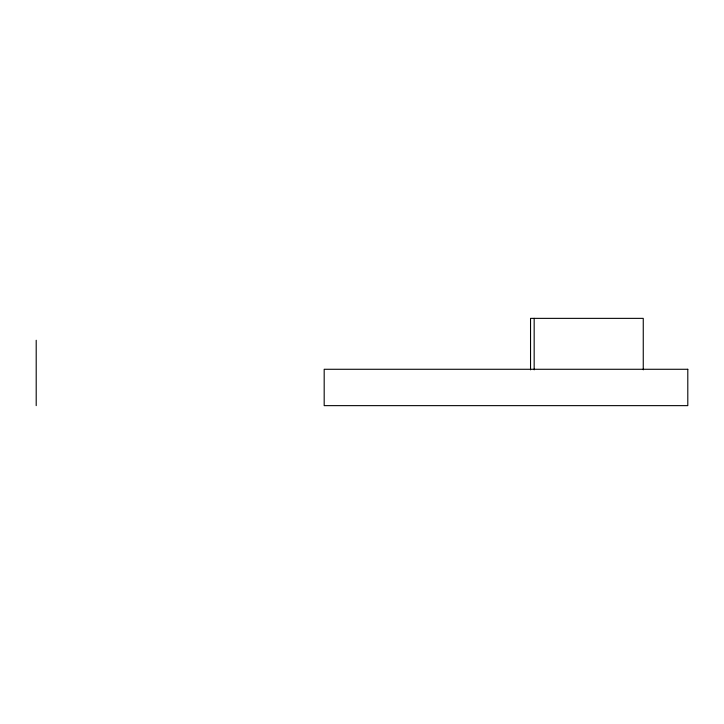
<?xml version="1.0" encoding="UTF-8"?>
<svg xmlns="http://www.w3.org/2000/svg" width="724" height="724" viewBox="0 0 724 724"><rect width="100%" height="100%" fill="white"/><g stroke="black" fill="none" stroke-linecap="round" stroke-linejoin="round"><path stroke-width="1.09" d="M643.256 369.828L643.256 318.361L530.538 318.361L530.538 369.828M534.167 318.361L534.167 369.828M36.2 340.253L36.2 405.639M687.8 369.276L324.18 369.276L324.18 405.639L687.8 405.639L687.8 369.276"/></g></svg>
